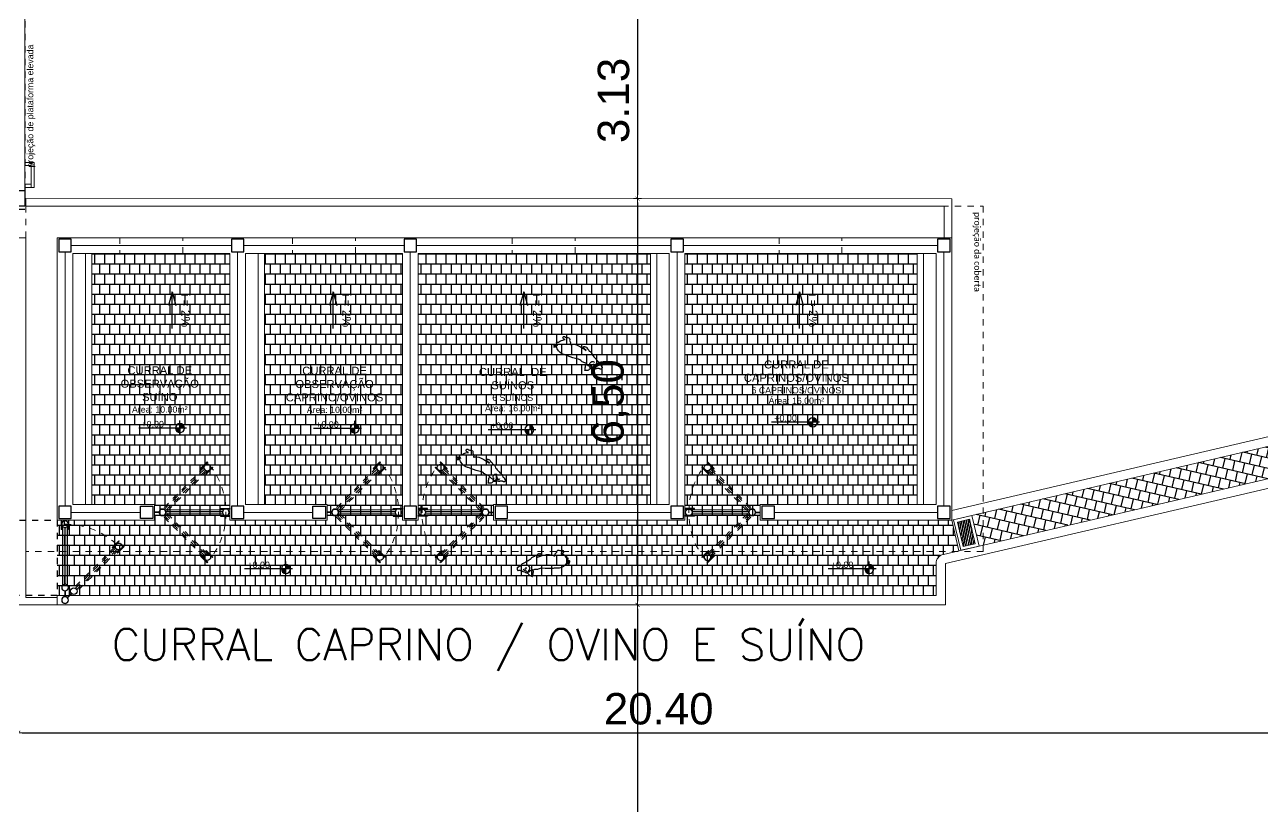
# Model space of a CAD drawing. Header units: millimetres. Extents: x 2767 to 2978, y 1319 to 1481.
# Drawn here: x 2894.56 to 2914.28, y 1413.13 to 1425.58 of the extents above; entities that cross this region are included whole.
import ezdxf

# ---------------------------------------------------------------- set-up
doc = ezdxf.new("R2010")
doc.units = ezdxf.units.MM
doc.header["$LTSCALE"] = 0.03
doc.linetypes.add('Dashed', pattern=[0.75, 0.5, -0.25])
for name, color, linetype, lineweight in [('A-COTAS', 12, 'Continuous', 9), ('A-ESQ-PORTAS', 2, 'Continuous', 18), ('A-PAREDE', 5, 'Continuous', 30), ('A-PROJEÇÃO', 251, 'Dashed', 13), ('A-VISTA01', 1, 'Continuous', 20), ('A-VISTA02', 2, 'Continuous', 15), ('A-VISTA03', 3, 'Continuous', 9), ('A-VISTA04', 4, 'Continuous', 5), ('A-VISTA06', 6, 'Continuous', 0)]:
    doc.layers.add(name, color=color, linetype=linetype, lineweight=lineweight)
for name, color, linetype in [('A-Hachuras', 8, 'Continuous'), ('A_PROJEÇÃO', 7, 'Dashed'), ('G_HACHURA', 9, 'Continuous')]:
    doc.layers.add(name, color=color, linetype=linetype)
doc.layers.add('A-TEXTO1', color=7, linetype='Continuous', true_color=0x000000)
doc.layers.add('A_lay', color=7, linetype='Continuous', true_color=0x919191)
doc.styles.add('A2 Arquitetos', font='arial.ttf')
doc.styles.add('Century Gothic', font='arial.ttf')
doc.styles.add('R-80', font='romans.shx')
doc.styles.get("Standard").update_dxf_attribs({"font": 'romans.shx'})
doc.dimstyles.new('COTA_250', dxfattribs={"dimscale": 250, "dimtxt": 0.002, "dimasz": 0.00025, "dimexe": 0.00075, "dimexo": 0.00075, "dimgap": 0.0005, "dimtad": 1, "dimzin": 4, "dimdsep": 46, "dimtxsty": 'Century Gothic', "dimblk": 'PU-Tick', "dimcen": 0.001, "dimdle": 0.00075, "dimse1": 1, "dimse2": 1, "dimclrd": 256, "dimclre": 256, "dimclrt": 256, "dimadec": 0, "dimazin": 0, "dimtfac": 1, "dimtix": 1, "dimtmove": 0, "dimatfit": 3, "dimldrblk": 'DOT', "dimfxl": 1, "dimarcsym": 0})

# ---------------------------------------------------------------- blocks, each defined once
blk = doc.blocks.new('Curbov')
at = {"layer": 'A-PAREDE'}
blk.add_lwpolyline([(208200.9303317577, 9278623.215369042), (208200.6803317577, 9278623.215369042), (208200.6803317577, 9278623.46536904), (208200.9303317577, 9278623.46536904)], close=True, dxfattribs=at)
at = {"layer": 'A-VISTA01'}
blk.add_line((208200.9303317493, 9278626.465369042), (208200.9303317494, 9278623.46536904), dxfattribs=at)
at = {"layer": 'A-VISTA03'}
for p, q in [((208201.030331749, 9278623.915369041), (208201.030331749, 9278623.51536904)), ((208200.9303317494, 9278623.86536904), (208201.030331749, 9278623.86536904)), ((208201.030331749, 9278623.56536904), (208200.9303317494, 9278623.56536904))]:
    blk.add_line(p, q, dxfattribs=at)
blk.add_lwpolyline([(208200.9303317494, 9278623.915369041), (208201.0803317497, 9278623.915369041), (208201.0803317497, 9278623.51536904), (208200.9303317494, 9278623.51536904)], dxfattribs=at)
at = {"layer": 'A_PROJEÇÃO', "color": 1, "lineweight": 30}
blk.add_lwpolyline([(208199.930331745, 9278636.763642596), (208200.9303317577, 9278636.763642596), (208200.9303317577, 9278623.163642596), (208199.930331745, 9278623.163642596)], close=True, dxfattribs=at)
at = {"layer": 'A-TEXTO1', "ltscale": 0.0005, "insert": (208201.0976636992, 9278625.927186467), "char_height": 0.1, "attachment_point": 9, "rotation": 89.99999999999999, "style": 'A2 Arquitetos'}
blk.add_mtext_dynamic_manual_height_columns('\\pxql;projeção de plataforma elevada', width=2.094198884577752, gutter_width=30.31471099704504, heights=[0], dxfattribs=at)
blk = doc.blocks.new('Porteira_Curral_1')
at = {"layer": 'A-PAREDE', "linetype": 'Continuous', "lineweight": 25}
for p, q in [((207868.2992809821, 9278518.253432574), (207868.2219359218, 9278518.253432574)), ((207868.2992809819, 9278518.243432574), (207868.221935922, 9278518.243432574))]:
    blk.add_line(p, q, dxfattribs=at)
for centre in [(207868.3520446059, 9278518.248432573), (207869.3610446058, 9278518.248432573)]:
    blk.add_circle(centre, 0.053, dxfattribs=at)
at = {"layer": 'A-VISTA02'}
for p, q in [((207869.3242018314, 9278518.286532573), (207868.3888873801, 9278518.286532573)), ((207869.3242018332, 9278518.21033257), (207868.3888873783, 9278518.21033257))]:
    blk.add_line(p, q, dxfattribs=at)
at = {"layer": 'A-VISTA03', "linetype": 'Continuous', "lineweight": 25}
for points in [[(207869.2740446058, 9278518.311432572), (207869.4240446058, 9278518.311432572), (207869.4240446058, 9278518.301432572), (207869.2740446058, 9278518.301432572)], [(207869.2740446058, 9278518.185432574), (207869.4240446058, 9278518.185432574), (207869.4240446058, 9278518.195432574), (207869.2740446058, 9278518.195432574)]]:
    blk.add_lwpolyline(points, close=True, dxfattribs=at)
at = {"layer": 'A-VISTA04'}
for p, q in [((207868.4028776664, 9278518.263432572), (207869.3102115454, 9278518.263432572)), ((207868.4028776659, 9278518.233432572), (207869.310211546, 9278518.233432572))]:
    blk.add_line(p, q, dxfattribs=at)
blk = doc.blocks.new('Porco')
for points in [[(207874.9129405613, 9278516.615407707), (207874.9070570752, 9278516.610788347, -0.1404085003833558), (207874.8957104376, 9278516.606169015, 0.001474747497748187), (207874.8805815261, 9278516.60448925, -0.05682439141861711), (207874.8574679624, 9278516.60448925, -0.08909980481620788), (207874.8448605976, 9278516.608268714, 0.2242690978537262), (207874.829731686, 9278516.608688647, -0.204477471485815), (207874.7881272714, 9278516.608268714, 0.1917081031572349), (207874.7591302678, 9278516.608688647, -0.2844125209692809), (207874.7482038265, 9278516.610788347, 0.01410224839128568), (207874.7255105053, 9278516.630525561, 0.2178765055573552), (207874.696933744, 9278516.638084488, -0.09342896013143984), (207874.6704581949, 9278516.638504423, 0.6963617480137325), (207874.6667388997, 9278516.632524503, -0.2045770960694859), (207874.6704581949, 9278516.618347274, 0.0423054823570583), (207874.6691974677, 9278516.598190125, 0.1923390760606013), (207874.676341681, 9278516.581392506, -0.3453088765923371), (207874.6771821658, 9278516.574253513, 0.2441238172037326), (207874.676341681, 9278516.562075254, 0.1148475672558081), (207874.6956730168, 9278516.536038943), (207874.6897895768, 9278516.529739818, -0.1319169325010158), (207874.6661988778, 9278516.515041925, 0.07646040318854756), (207874.6128275371, 9278516.489425547, 0.04310116116668715), (207874.5871924728, 9278516.468428502, -0.1492057357939823), (207874.5627666832, 9278516.455830308, 0.05752294797243095), (207874.389655529, 9278516.403250296, -0.03483756164989849), (207874.3350579472, 9278516.383927738, 0.2151683464804266), (207874.2258627836, 9278516.292998068, 0.09332197971318212), (207874.2190380744, 9278516.267992394, -0.3543559182452825), (207874.2127143826, 9278516.261358099, 0.07298586507662062), (207874.1872801495, 9278516.25420995, 0.3971274289118584), (207874.1753578052, 9278516.225617252, 0.5037682919825398), (207874.1968179696, 9278516.219528068, 0.7929540243429706), (207874.1756227677, 9278516.266123557, 0.9029193397575687), (207874.1761526466, 9278516.260563869, -0.5027366924588245), (207874.1949634166, 9278516.234883409, -0.8244466879683137), (207874.1851605878, 9278516.2359424, -0.2913791765442776), (207874.1880749448, 9278516.241502088, -0.3458509514206957), (207874.2180939006, 9278516.237117818, -0.3537020727858073), (207874.2188588201, 9278516.227563044, 0.2315793269715223), (207874.2161815325, 9278516.209217865, -0.1841701195758377), (207874.2154166129, 9278516.19507677, 0.4465654207659904), (207874.2203887054, 9278516.183993232, 0.2129830505272739), (207874.2341576267, 9278516.185521996, -0.3033127644323276), (207874.2471615824, 9278516.1847576, 0.09397962638988062), (207874.3134463756, 9278516.151892778, 0.04920777590604555), (207874.3521196973, 9278516.14507307), (207874.3407451665, 9278516.142799808, 0.3486392228040651), (207874.3157213094, 9278516.113247663, 0.2403834271740303), (207874.3248209064, 9278516.093925105), (207874.3418826564, 9278516.093925105), (207874.3589443604, 9278516.106427955, -0.1663733440065142), (207874.3771435543, 9278516.112111045, 0.06695420149715567), (207874.4089921667, 9278516.115520924, 0.4442851232592056), (207874.424916473, 9278516.14507307, -0.254623063448637), (207874.4283288046, 9278516.166668862, 0.2718756111047048), (207874.4340160699, 9278516.212133685, -0.874567980183972), (207874.4453905546, 9278516.21895342), (207874.460177417, 9278516.2178168, 0.1544399764543733), (207874.5670976928, 9278516.242822474, 0.0101868134930887), (207874.687667341, 9278516.31783944), (207874.6489940655, 9278516.287150677, 0.344926935793816), (207874.6421693562, 9278516.25873515, 0.511087056942741), (207874.6592311063, 9278516.255325297, -0.2392089736964047), (207874.6751553664, 9278516.25987177, 0.4037843399694271), (207874.6979043819, 9278516.274647854, -0.2250730703424045), (207874.7195159074, 9278516.301926764, 0.1953063833071577), (207874.7286155043, 9278516.312156351, -0.1998776426449045), (207874.7502270759, 9278516.33602538, 0.2295809367297672), (207874.7786633107, 9278516.371260641, -0.1320508362341699), (207874.7968625046, 9278516.405359257, 0.01181355318620371), (207874.8537349741, 9278516.469010046, -0.08562155755323153), (207874.8742091018, 9278516.486059368, 0.2231467289682685), (207874.8924082958, 9278516.512201631, -0.1186061108332841), (207874.8958206273, 9278516.520157984, 0.1309939712812248), (207874.9026453366, 9278516.537207305, -0.3317543939109132), (207874.9096791758, 9278516.544594338, 0.3570423436009158), (207874.9242489321, 9278516.561351057, -0.2205287705165105), (207874.9283724254, 9278516.569592042, -0.5425923443361179), (207874.9308465307, 9278516.568767952, 0.6343511679736008), (207874.935244945, 9278516.567943862, 0.1498359944065943), (207874.9399182344, 9278516.581678862, 0.1038007859180188), (207874.9363445371, 9278516.601731969, 0.151302468081313), (207874.9267230373, 9278516.613544066, 0.09140127786821904), (207874.9190258006, 9278516.616840454, 0.2307516052887116), (207874.9129405613, 9278516.615407707, 0.6745982223573664)], [(207874.6956730168, 9278516.536038943), (207874.7046792983, 9278516.54558666, -0.1028593190493495), (207874.7266693416, 9278516.560941974, 0.1973186453844623), (207874.7409761179, 9278516.575503085, 0.03819792078360085), (207874.7454800655, 9278516.589534672, -8.499224884543574)], [(207874.8445856765, 9278516.566108761), (207874.8394902544, 9278516.576292226, 0.3333351135948859), (207874.8274464709, 9278516.582309706, -0.1085494077198759), (207874.7889991073, 9278516.58369835, -0.1257476457839234), (207874.7704702663, 9278516.593881812, 0.174146759490258), (207874.7533311068, 9278516.601287937), (207874.7519414253, 9278516.593881812, 0.1325206437494093), (207874.7542575304, 9278516.564257238, -0.2416328854352332), (207874.7524046371, 9278516.550370725, 0.4008805526142293), (207874.7598161643, 9278516.503156563, 0.1472726183292755), (207874.7917784704, 9278516.491121601, 0.2250354065568126), (207874.8070647365, 9278516.497139083, -0.1397092992535071), (207874.8186453083, 9278516.504082352, -0.13199651167885)], [(207874.8237407303, 9278516.554073801), (207874.8195717319, 9278516.559165519, 0.5395108072137796), (207874.8107705232, 9278516.558239756, 0.1688225459501951), (207874.8098440996, 9278516.551759368, -0.5068850006882355), (207874.8042854196, 9278516.545741888, 0.9716790956451168), (207874.803358996, 9278516.5392615, -0.3928456056530601), (207874.8107705232, 9278516.529540943, 1.102271802626647)], [(207874.2188588201, 9278516.227563044), (207874.2219885312, 9278516.231693834, 0.1077896719206167), (207874.2265293623, 9278516.24150074, -0.5900001207515165)]]:
    blk.add_lwpolyline(points, format="xyb")
blk = doc.blocks.new('A$C3BBF43EE')
at = {"layer": 'A-PROJEÇÃO', "linetype": 'Continuous', "lineweight": 25}
for p, q in [((0.1500000286614522, 0.1260000169277191), (2.86672729998827e-08, 0.1260000169277191)), ((2.86672729998827e-08, 0.1260000169277191), (2.86672729998827e-08, 0.1160000171512365)), ((2.86672729998827e-08, 0.1160000171512365), (0.1500000286614522, 0.1160000171512365)), ((2.86672729998827e-08, 1.862645149230957e-08), (2.86672729998827e-08, 0.01000001840293407)), ((2.86672729998827e-08, 0.01000001840293407), (0.1500000286614522, 0.01000001840293407)), ((0.1500000286614522, 1.862645149230957e-08), (2.86672729998827e-08, 1.862645149230957e-08)), ((0.1500000286614522, 0.1160000171512365), (0.1500000286614522, 0.1260000169277191)), ((0.1500000286614522, 0.01000001840293407), (0.1500000286614522, 1.862645149230957e-08))]:
    blk.add_line(p, q, dxfattribs=at)
at = {"layer": 'A-PROJEÇÃO'}
for p, q in [((0.09984280308708549, 0.101100018247962), (1.035157254431397, 0.101100018247962)), ((0.099842801282648, 0.02490001544356346), (1.035157256177627, 0.02490001544356346)), ((1.021166968072066, 0.0780000165104866), (0.1138330890680663, 0.0780000165104866)), ((1.021166968595935, 0.04800001718103886), (0.1138330884859897, 0.04800001718103886))]:
    blk.add_line(p, q, dxfattribs=at)
at = {"layer": 'A-PROJEÇÃO', "linetype": 'Continuous', "lineweight": 25}
for centre in [(0.06300002869102173, 0.0630000177770853), (1.072000028652837, 0.0630000177770853)]:
    blk.add_circle(centre, 0.053, dxfattribs=at)
blk = doc.blocks.new('A$C3E5A4E6E')
at = {"layer": 'A-PROJEÇÃO', "linetype": 'Continuous', "lineweight": 25}
for p, q in [((0.05800144956447184, 1.124763667583466), (0.05800144956447184, 1.21956592798233)), ((0.06800144934095442, 1.124763667583466), (0.06800144934095442, 1.21956592798233)), ((1.451233401894569e-06, 0.1500000432133675), (1.451233401894569e-06, 4.284083843231201e-08)), ((0.01000145100988448, 0.1500000432133675), (1.451233401894569e-06, 0.1500000432133675)), ((1.451233401894569e-06, 4.284083843231201e-08), (0.01000145100988448, 4.284083843231201e-08)), ((0.01000145100988448, 4.284083843231201e-08), (0.01000145100988448, 0.1500000432133675)), ((0.1160014497581869, 4.284083843231201e-08), (0.1160014497581869, 0.1500000432133675)), ((0.1160014497581869, 0.1500000432133675), (0.1260014495346695, 0.1500000432133675)), ((0.1260014495346695, 4.284083843231201e-08), (0.1160014497581869, 4.284083843231201e-08)), ((0.1260014495346695, 0.1500000432133675), (0.1260014495346695, 4.284083843231201e-08))]:
    blk.add_line(p, q, dxfattribs=at)
at = {"layer": 'A-PROJEÇÃO'}
for p, q in [((0.02490144991315901, 0.09984281845390797), (0.02490144991315901, 1.035157268866897)), ((0.04800145165063441, 1.021166982129216), (0.04800145165063441, 0.1138331033289433)), ((0.07800145098008215, 1.021166983991861), (0.07800145098008215, 0.1138331033289433)), ((0.1011014527175575, 0.09984281659126282), (0.1011014527175575, 1.035157270729542))]:
    blk.add_line(p, q, dxfattribs=at)
blk.add_circle((0.0630014503840357, 1.272000042721629), 0.053, dxfattribs=at)
at = {"layer": 'A-PROJEÇÃO', "linetype": 'Continuous', "lineweight": 25}
for centre in [(0.0630014503840357, 1.072000043466687), (0.0630014503840357, 0.0630000438541174)]:
    blk.add_circle(centre, 0.053, dxfattribs=at)
blk = doc.blocks.new('Curral_Suino_Caprino')
at = {"layer": 'A-TEXTO1'}
h = blk.add_hatch(color=256, dxfattribs=at)
h.dxf.hatch_style = 1
h.paths.add_polyline_path([(207858.938429064, 9278549.767590811), (207858.938429064, 9278549.839452725), (207859.0102910214, 9278549.839452725, -0.4142135075525849)])
h.paths.add_polyline_path([(207858.938429064, 9278549.839452725), (207858.8665671515, 9278549.839452725, -0.4142136171936075), (207858.938429064, 9278549.911314638)])
h = blk.add_hatch(color=256, dxfattribs=at)
h.dxf.hatch_style = 1
h.paths.add_polyline_path([(207863.4533208959, 9278549.648645336), (207863.4533208959, 9278549.72050725), (207863.5251828532, 9278549.72050725, -0.4142135075525849)])
h.paths.add_polyline_path([(207863.4533208959, 9278549.72050725), (207863.3814589833, 9278549.72050725, -0.4142136171936075), (207863.4533208959, 9278549.792369163)])
h = blk.add_hatch(color=256, dxfattribs=at)
h.dxf.hatch_style = 1
h.paths.add_polyline_path([(207866.2348847098, 9278549.668295657), (207866.2348847098, 9278549.74015757), (207866.3067466671, 9278549.74015757, -0.4142135075525849)])
h.paths.add_polyline_path([(207866.2348847098, 9278549.74015757), (207866.1630227973, 9278549.74015757, -0.4142136171936075), (207866.2348847098, 9278549.812019484)])
h = blk.add_hatch(color=256, dxfattribs=at)
h.dxf.hatch_style = 1
h.paths.add_polyline_path([(207869.0191445306, 9278549.673794098), (207869.0191445306, 9278549.745656012), (207869.0910064879, 9278549.745656012, -0.4142135075525849)])
h.paths.add_polyline_path([(207869.0191445306, 9278549.745656012), (207868.9472826181, 9278549.745656012, -0.4142136171936075), (207869.0191445306, 9278549.817517925)])
h = blk.add_hatch(color=256, dxfattribs=at)
h.dxf.hatch_style = 1
h.paths.add_polyline_path([(207858.0374242431, 9278547.432683412), (207858.0374242431, 9278547.504545325), (207858.1092862012, 9278547.504545325, -0.4142135075525849)])
h.paths.add_polyline_path([(207858.0374242431, 9278547.504545325), (207857.9655623315, 9278547.504545325, -0.4142136171936075), (207858.0374242431, 9278547.576407239)])
h = blk.add_hatch(color=256, dxfattribs=at)
h.dxf.hatch_style = 1
h.paths.add_polyline_path([(207867.3313307888, 9278547.432683412), (207867.3313307888, 9278547.504545325), (207867.4031927469, 9278547.504545325, -0.4142135075525849)])
h.paths.add_polyline_path([(207867.3313307888, 9278547.504545325), (207867.2594688772, 9278547.504545325, -0.4142136171936075), (207867.3313307888, 9278547.576407239)])
at = {"layer": 'A-VISTA06'}
h = blk.add_hatch(dxfattribs=at)
h.set_pattern_fill('ANSI32', color=256, scale=0.1, angle=58.13424237606752)
h.set_pattern_definition([(103.1342423760675, (2113833.200894389, 195495.5384010766), (-0.03651901263597043, -0.00852125085265258), []), (103.1342423760675, (2113833.210226976, 195495.5534144975), (-0.03651901263597043, -0.00852125085265258), [])])
h.paths.add_polyline_path([(207856.6347942156, 9278548.24925328), (207856.4400261482, 9278548.294699952), (207856.3491413654, 9278547.9052005), (207856.5439094328, 9278547.859753828)])
at = {"layer": 'A_lay', "true_color": 0xa1a1a1}
h = blk.add_hatch(dxfattribs=at)
h.set_pattern_fill('AR-B88', color=253, scale=0.02)
h.set_pattern_definition([(0, (0, 0), (0, 0.16), []), (90, (0, 0), (-0.07999999999999999, 0.16), [0.16, -0.16])])
edge = h.paths.add_edge_path()
edge.add_line((207860.9740446061, 9278548.529770948), (207860.9740446061, 9278548.27976663))
edge.add_line((207860.9740446061, 9278548.27976663), (207861.2240446061, 9278548.279770948))
edge.add_line((207861.2240446061, 9278548.279770948), (207864.024044606, 9278548.279770948))
edge.add_line((207864.024044606, 9278548.279770948), (207864.024044606, 9278548.529770948))
edge.add_line((207864.024044606, 9278548.529770948), (207861.524044606, 9278548.529770948))
edge.add_line((207861.5240446061, 9278548.529770948), (207861.5240446061, 9278552.529770948))
edge.add_line((207861.524044606, 9278552.529770948), (207865.224044606, 9278552.529770948))
edge.add_line((207865.2240446059, 9278552.529770948), (207865.2240446059, 9278548.529770948))
edge.add_line((207865.2240446061, 9278548.529770948), (207865.2240446061, 9278548.27976663))
edge.add_line((207865.2240446061, 9278548.27976663), (207865.4740446061, 9278548.27976663))
edge.add_line((207865.4740446061, 9278548.27976663), (207865.4740446061, 9278548.52976663))
edge.add_line((207865.4740446061, 9278548.52976663), (207865.4740446061, 9278552.529770948))
edge.add_line((207865.4740446059, 9278552.529770948), (207867.6740446059, 9278552.529770948))
edge.add_line((207867.6740446059, 9278552.529770948), (207867.6740446059, 9278548.529770948))
edge.add_line((207867.674044606, 9278548.529770948), (207866.674044606, 9278548.529770948))
edge.add_line((207866.674044606, 9278548.529770948), (207866.674044606, 9278548.279770948))
edge.add_line((207866.674044606, 9278548.279770948), (207867.974044606, 9278548.27976663))
edge.add_line((207867.9740446061, 9278548.27976663), (207868.2240446061, 9278548.27976663))
edge.add_line((207868.2240446061, 9278548.27976663), (207868.2240446061, 9278548.52976663))
edge.add_line((207868.2240446061, 9278548.52976663), (207868.2240446061, 9278552.529770948))
edge.add_line((207868.2240446059, 9278552.529770948), (207870.424044606, 9278552.529770948))
edge.add_line((207870.4240446059, 9278552.529770948), (207870.4240446059, 9278548.529770948))
edge.add_line((207870.424044606, 9278548.529770948), (207869.424044606, 9278548.529770948))
edge.add_line((207869.424044606, 9278548.529770948), (207869.424044606, 9278548.279770948))
edge.add_line((207869.424044606, 9278548.279770948), (207870.724044606, 9278548.27976663))
edge.add_line((207870.7240446061, 9278548.27976663), (207870.7860446071, 9278548.27976663))
edge.add_line((207870.7860446071, 9278548.27976663), (207870.9740446061, 9278548.27976663))
edge.add_line((207870.9740446061, 9278548.27976663), (207870.9740446061, 9278548.129766628))
edge.add_line((207870.9740446061, 9278548.129766628), (207870.9740446061, 9278547.244609402))
edge.add_line((207870.9740446061, 9278547.244609402), (207870.9740446061, 9278547.079770949))
edge.add_line((207870.9740446061, 9278547.079770949), (207870.8440446054, 9278547.079770949))
edge.add_line((207870.8440446055, 9278547.079770949), (207856.9740446061, 9278547.07977095))
edge.add_line((207856.9740446061, 9278547.07977095), (207856.9740446061, 9278547.588976668))
edge.add_arc((207856.824044607, 9278547.588976668), 0.1499999990337528, 719.9999999997278, 796.8657577572518)
edge.add_line((207856.8581296098, 9278547.735052718), (207856.6104464325, 9278547.792846462))
edge.add_line((207856.6104464325, 9278547.792846462), (207856.7240631098, 9278548.27976663))
edge.add_line((207856.7240631098, 9278548.27976663), (207856.974044606, 9278548.279770948))
edge.add_line((207856.9740446061, 9278548.279770948), (207859.774044606, 9278548.279770948))
edge.add_line((207859.774044606, 9278548.279770948), (207859.774044606, 9278548.529770948))
edge.add_line((207859.774044606, 9278548.529770948), (207857.274044606, 9278548.529770948))
edge.add_line((207857.2740446061, 9278548.529770948), (207857.2740446061, 9278552.529770948))
edge.add_line((207857.274044606, 9278552.529770948), (207860.974044606, 9278552.529770948))
edge.add_line((207860.9740446059, 9278552.529770948), (207860.9740446059, 9278548.529770948))
h = blk.add_hatch(dxfattribs=at)
h.set_pattern_fill('AR-B88', color=253, scale=0.02, angle=13)
h.set_pattern_definition([(13, (207849.194050578, 9278514.813470237), (-0.0359921686950184, 0.1558992103656376), []), (103, (207849.194050578, 9278514.813470237), (-0.1139417738778372, 0.1379031260181284), [0.16, -0.16])])
h.paths.add_polyline_path([(207856.4026957992, 9278548.354753638), (207856.289689945, 9278547.867690941), (207849.1235959711, 9278549.539808556), (207849.1005362104, 9278549.539808556), (207849.1005362104, 9278550.039770944), (207849.1813183924, 9278550.039770944)])
at = {"layer": 'A-PAREDE'}
for p, q in [((207870.8440446055, 9278547.155003006), (207870.8440446055, 9278547.060200743)), ((207870.8540446053, 9278547.155003006), (207870.8540446053, 9278547.060200743))]:
    blk.add_line(p, q, dxfattribs=at)
for points in [[(207856.9490446059, 9278552.554770948), (207856.749044606, 9278552.554770948), (207856.749044606, 9278552.754770948), (207856.9490446059, 9278552.754770948)], [(207861.1990446059, 9278552.554770948), (207860.999044606, 9278552.554770948), (207860.999044606, 9278552.754770948), (207861.1990446059, 9278552.754770948)], [(207865.4490446059, 9278552.554770948), (207865.249044606, 9278552.554770948), (207865.249044606, 9278552.754770948), (207865.4490446059, 9278552.754770948)], [(207868.1990446059, 9278552.554770948), (207867.999044606, 9278552.554770948), (207867.999044606, 9278552.754770948), (207868.1990446059, 9278552.754770948)], [(207870.9490446059, 9278552.554770948), (207870.749044606, 9278552.554770948), (207870.749044606, 9278552.754770948), (207870.9490446059, 9278552.754770948)], [(207856.949044606, 9278548.304770948), (207856.7490446061, 9278548.304770948), (207856.7490446061, 9278548.504770948), (207856.949044606, 9278548.504770948)], [(207859.749044606, 9278548.304770948), (207859.549044606, 9278548.304770948), (207859.549044606, 9278548.504770948), (207859.749044606, 9278548.504770948)], [(207861.199044606, 9278548.304770948), (207860.9990446061, 9278548.304770948), (207860.9990446061, 9278548.504770948), (207861.199044606, 9278548.504770948)], [(207863.999044606, 9278548.304770948), (207863.799044606, 9278548.304770948), (207863.799044606, 9278548.504770948), (207863.999044606, 9278548.504770948)], [(207865.449044606, 9278548.304770948), (207865.2490446061, 9278548.304770948), (207865.2490446061, 9278548.504770948), (207865.449044606, 9278548.504770948)], [(207866.699044606, 9278548.304770948), (207866.8990446061, 9278548.304770948), (207866.8990446061, 9278548.504770948), (207866.699044606, 9278548.504770948)], [(207868.199044606, 9278548.304770948), (207867.9990446061, 9278548.304770948), (207867.9990446061, 9278548.504770948), (207868.199044606, 9278548.504770948)], [(207869.449044606, 9278548.304770948), (207869.6490446061, 9278548.304770948), (207869.6490446061, 9278548.504770948), (207869.449044606, 9278548.504770948)], [(207870.949044606, 9278548.304770948), (207870.7490446061, 9278548.304770948), (207870.7490446061, 9278548.504770948), (207870.949044606, 9278548.504770948)]]:
    blk.add_lwpolyline(points, close=True, dxfattribs=at)
for centre in [(207870.8490446063, 9278548.21676663), (207870.8490446063, 9278547.20776663), (207870.8490446063, 9278547.007766629)]:
    blk.add_circle(centre, 0.053, dxfattribs=at)
at = {"layer": 'A-PROJEÇÃO'}
for points in [[(207856.2240631098, 9278547.77976663), (207871.4740446061, 9278547.77976663), (207871.4740446059, 9278553.279770948), (207856.2240631097, 9278553.279770948)], [(207858.4740446059, 9278552.529770948), (207858.4740446059, 9278552.779770948), (207859.4740446059, 9278552.779770948), (207859.4740446059, 9278552.529770948)], [(207862.7240446059, 9278552.529770948), (207862.7240446059, 9278552.779770948), (207863.7240446059, 9278552.779770948), (207863.7240446059, 9278552.529770948)], [(207866.2240446059, 9278552.529770948), (207866.2240446059, 9278552.779770948), (207867.2240446059, 9278552.779770948), (207867.2240446059, 9278552.529770948)], [(207868.9740446059, 9278552.529770948), (207868.9740446059, 9278552.779770948), (207869.9740446059, 9278552.779770948), (207869.9740446059, 9278552.529770948)]]:
    blk.add_lwpolyline(points, close=True, dxfattribs=at)
for centre, radius, start, end in [((207859.7447919537, 9278548.423816284), 1.1664081480534, 359.0644219710626, 38.86471514873821), ((207863.9947919537, 9278548.423816284), 1.1664081480534, 359.0644219710626, 38.86471514873821), ((207866.7032972586, 9278548.423816284), 1.1664081480534, 141.1352848512618, 180.9355780289373), ((207869.4532972584, 9278548.423816284), 1.1664081480534, 141.1352848512618, 180.9355780289373), ((207859.7447919303, 9278548.385725617), 1.166408172174793, 321.1352852543647, 0.935577708733236), ((207863.9947919303, 9278548.385725617), 1.166408172174793, 321.1352852543647, 0.935577708733236), ((207866.7032972818, 9278548.385725617), 1.166408172174793, 179.0644222912668, 218.8647147456353), ((207869.4532972817, 9278548.385725617), 1.166408172174793, 179.0644222912668, 218.8647147456353), ((207870.8490446068, 9278547.007766629), 1.208999998692445, 90.0000000200103, 135.000000058956)]:
    blk.add_arc(centre, radius, start, end, dxfattribs=at)
at = {"layer": 'A-TEXTO1'}
for p, q in [((207859.1495215193, 9278551.918396816), (207859.090484497, 9278551.698067656)), ((207859.1495215193, 9278551.918396816), (207859.2085585379, 9278551.698067656)), ((207859.1495215194, 9278551.33398214), (207859.1495215193, 9278551.918396816)), ((207863.542941454, 9278551.918396816), (207863.4839044317, 9278551.698067656)), ((207863.542941454, 9278551.918396816), (207863.6019784725, 9278551.698067656)), ((207863.5429414541, 9278551.33398214), (207863.542941454, 9278551.918396816)), ((207866.5796182583, 9278551.918396816), (207866.520581236, 9278551.698067656)), ((207866.5796182583, 9278551.918396816), (207866.6386552768, 9278551.698067656)), ((207866.5796182584, 9278551.33398214), (207866.5796182583, 9278551.918396816)), ((207869.1439591633, 9278551.918396816), (207869.084922141, 9278551.698067656)), ((207869.1439591633, 9278551.918396816), (207869.2029961819, 9278551.698067656)), ((207869.1439591634, 9278551.33398214), (207869.1439591633, 9278551.918396816)), ((207861.9770976923, 9278550.736365221), (207861.9770976923, 9278550.509180333)), ((207858.8319794786, 9278549.839452658), (207859.5948654398, 9278549.839452658)), ((207858.938429064, 9278549.731984928), (207858.938429064, 9278549.959169816)), ((207866.2348847098, 9278549.632689774), (207866.2348847098, 9278549.859874662)), ((207869.0191445306, 9278549.638188215), (207869.0191445306, 9278549.865373103)), ((207863.3468713104, 9278549.720507182), (207864.1097572716, 9278549.720507182)), ((207866.1284351242, 9278549.740157504), (207866.8913210855, 9278549.740157504)), ((207868.9126949451, 9278549.745655945), (207869.6755809063, 9278549.745655945)), ((207858.0374242431, 9278547.397077529), (207858.0374242431, 9278547.624262417)), ((207867.3313307888, 9278547.397077529), (207867.3313307888, 9278547.624262417)), ((207857.9309746577, 9278547.504545258), (207858.6938606194, 9278547.504545258)), ((207867.2248812034, 9278547.504545258), (207867.987767165, 9278547.504545258))]:
    blk.add_line(p, q, dxfattribs=at)
for centre in [(207858.938429064, 9278549.839452658), (207863.4533208959, 9278549.720507182), (207866.2348847098, 9278549.740157504), (207869.0191445306, 9278549.745655945), (207858.0374242431, 9278547.504545258), (207867.3313307888, 9278547.504545258)]:
    blk.add_circle(centre, 0.07186191701812356, dxfattribs=at)
at = {"layer": 'A-VISTA01'}
for p, q in [((207856.9740446059, 9278552.779770948), (207860.9740446059, 9278552.779770948)), ((207861.2240446059, 9278552.779770948), (207865.2240446059, 9278552.779770948)), ((207865.4740446059, 9278552.779770948), (207867.9740446059, 9278552.779770948)), ((207868.2240446059, 9278552.779770948), (207870.7240446059, 9278552.779770948)), ((207856.7240446061, 9278548.52976663), (207856.7240446059, 9278552.529770948)), ((207856.9740446061, 9278548.52976663), (207856.9740446059, 9278552.529770948)), ((207856.9740446059, 9278552.529770948), (207860.9740446059, 9278552.529770948)), ((207860.9740446059, 9278552.529770948), (207860.9740446061, 9278548.529770948)), ((207860.9740446061, 9278548.529770948), (207860.9740446059, 9278552.529770948)), ((207861.2240446061, 9278548.52976663), (207861.2240446059, 9278552.529770948)), ((207861.2240446059, 9278552.529770948), (207865.2240446059, 9278552.529770948)), ((207865.2240446059, 9278552.529770948), (207865.2240446061, 9278548.529770948)), ((207865.4740446061, 9278548.52976663), (207865.4740446059, 9278552.529770948)), ((207867.9740446059, 9278552.529770948), (207865.4740446059, 9278552.529770948)), ((207867.9740446061, 9278548.529770948), (207867.9740446059, 9278552.529770948)), ((207868.2240446061, 9278548.52976663), (207868.2240446059, 9278552.529770948)), ((207868.2240446059, 9278552.529770948), (207868.2240446061, 9278548.52976663)), ((207870.7240446059, 9278552.529770948), (207868.2240446059, 9278552.529770948)), ((207870.7240446061, 9278548.529770948), (207870.7240446059, 9278552.529770948)), ((207870.9740446061, 9278548.52976663), (207870.9740446059, 9278552.529770948)), ((207870.9740446059, 9278552.529770948), (207870.9740446061, 9278548.52976663)), ((207849.1940505781, 9278550.189770944), (207856.7240446061, 9278548.431948083)), ((207849.1813183924, 9278550.039770944), (207856.7240446061, 9278548.279770948)), ((207849.1063273761, 9278549.38980861), (207856.824044606, 9278547.588976668)), ((207849.1235959711, 9278549.539808556), (207856.8581296091, 9278547.735052718)), ((207859.774044606, 9278548.529770948), (207856.9740446061, 9278548.529770948)), ((207859.774044606, 9278548.279770948), (207859.774044606, 9278548.529770948)), ((207861.2240446061, 9278548.529770948), (207864.024044606, 9278548.529770948)), ((207864.024044606, 9278548.279770948), (207864.024044606, 9278548.529770948)), ((207866.674044606, 9278548.529770948), (207867.9740446061, 9278548.529770948)), ((207866.674044606, 9278548.279770948), (207866.674044606, 9278548.529770948)), ((207869.424044606, 9278548.529770948), (207870.7240446061, 9278548.529770948)), ((207869.424044606, 9278548.279770948), (207869.424044606, 9278548.529770948)), ((207856.9740446061, 9278548.279770948), (207859.774044606, 9278548.279770948)), ((207861.2240446061, 9278548.279770948), (207864.024044606, 9278548.279770948)), ((207867.9740446061, 9278548.279770948), (207866.674044606, 9278548.279770948)), ((207870.7240446061, 9278548.279770948), (207869.424044606, 9278548.279770948)), ((207856.824044606, 9278547.588976668), (207856.824044606, 9278546.92977095)), ((207856.9740446061, 9278547.588976668), (207856.9740446061, 9278547.07977095)), ((207870.9740446061, 9278547.079770949), (207856.9740446061, 9278547.07977095)), ((207870.9740446061, 9278547.079770949), (207870.9740446061, 9278546.929770952)), ((207870.9740446061, 9278546.92977095), (207856.824044606, 9278546.92977095))]:
    blk.add_line(p, q, dxfattribs=at)
for points in [[(207856.7240446059, 9278552.529770948), (207856.7240446059, 9278552.779770948), (207856.9740446059, 9278552.779770948)], [(207861.2240446059, 9278552.779770948), (207860.9740446059, 9278552.779770948)], [(207865.2240446059, 9278552.779770948), (207865.4740446059, 9278552.779770948)], [(207868.2240446059, 9278552.779770948), (207867.9740446059, 9278552.779770948)], [(207870.9740446059, 9278552.529770948), (207870.9740446059, 9278552.779770948), (207870.7240446059, 9278552.779770948)], [(207856.7240446061, 9278548.52976663), (207856.7240446061, 9278548.27976663), (207856.9740446061, 9278548.279770948)], [(207861.2240446061, 9278548.27976663), (207860.9740446061, 9278548.27976663), (207860.9740446061, 9278548.52976663)], [(207865.2240446061, 9278548.52976663), (207865.2240446061, 9278548.27976663), (207865.4740446061, 9278548.27976663), (207865.4740446061, 9278548.52976663)], [(207868.2240446059, 9278548.52976663), (207868.2240446061, 9278548.52976663), (207868.2240446061, 9278548.27976663), (207867.9740446061, 9278548.27976663), (207867.9740446061, 9278548.279770948)], [(207870.9740446061, 9278548.52976663), (207870.9740446061, 9278548.27976663), (207870.7240446061, 9278548.27976663), (207870.7240446061, 9278548.279770948)]]:
    blk.add_lwpolyline(points, dxfattribs=at)
blk.add_arc((207856.824044606, 9278547.588976668), 0.15, 0, 76.86575764240865, dxfattribs=at)
at = {"layer": 'A-VISTA02'}
for p, q in [((207870.8109446058, 9278548.179923855), (207870.8109446058, 9278547.244609402)), ((207870.8871446086, 9278548.179923857), (207870.8871446086, 9278547.2446094))]:
    blk.add_line(p, q, dxfattribs=at)
at = {"layer": 'A-VISTA03'}
for p, q in [((207871.4740446057, 9278553.404811645), (207856.7240446059, 9278553.399770947)), ((207856.7240446059, 9278552.779770948), (207856.7240446059, 9278553.399770945)), ((207871.4740446057, 9278553.404811645), (207871.4740446059, 9278553.279770989)), ((207871.4740446059, 9278553.279770989), (207856.8440446059, 9278553.279770948)), ((207856.8440446059, 9278552.779770948), (207856.8440446059, 9278553.279770942)), ((207871.4740446059, 9278552.779770968), (207871.4740446057, 9278547.049770951)), ((207870.9740446061, 9278547.049770951), (207871.4740446057, 9278547.04977095)), ((207870.9740446061, 9278546.929770952), (207871.5940446059, 9278546.929770952))]:
    blk.add_line(p, q, dxfattribs=at)
blk.add_lwpolyline([(207871.4740445967, 9278552.779770968), (207871.5940445965, 9278552.779770968)], dxfattribs=at)
for points in [[(207870.7860446071, 9278548.129766628), (207870.7860446071, 9278548.279766629), (207870.7960446069, 9278548.279766629), (207870.7960446069, 9278548.129766628)], [(207870.9120446054, 9278548.129766628), (207870.9120446054, 9278548.279766629), (207870.9020446057, 9278548.279766629), (207870.9020446057, 9278548.129766628)]]:
    blk.add_lwpolyline(points, close=True, dxfattribs=at)
at = {"layer": 'A-VISTA04'}
for p, q in [((207870.7240446061, 9278548.279770948), (207870.7240446061, 9278548.27976663)), ((207870.8340446076, 9278547.25859969), (207870.8340446076, 9278548.165933568)), ((207870.8640446069, 9278547.25859969), (207870.8640446069, 9278548.16593357))]:
    blk.add_line(p, q, dxfattribs=at)
for points in [[(207856.8490446061, 9278548.504770948), (207856.8490446059, 9278552.554770948)], [(207856.9490446059, 9278552.654770948), (207860.999044606, 9278552.654770948)], [(207861.0990446059, 9278552.554770948), (207861.0990446061, 9278548.504770948)], [(207861.1990446059, 9278552.654770948), (207865.249044606, 9278552.654770948)], [(207865.3490446059, 9278552.554770948), (207865.3490446061, 9278548.504770948)], [(207865.4490446059, 9278552.654770948), (207867.999044606, 9278552.654770948)], [(207868.0990446061, 9278548.504770948), (207868.0990446059, 9278552.554770948)], [(207868.1990446059, 9278552.654770948), (207870.749044606, 9278552.654770948)], [(207870.8490446059, 9278552.554770948), (207870.8490446061, 9278548.504770948)], [(207859.549044606, 9278548.404770948), (207856.949044606, 9278548.404770948)], [(207861.199044606, 9278548.404770948), (207863.799044606, 9278548.404770948)], [(207867.9990446061, 9278548.404770948), (207866.8990446061, 9278548.404770948)], [(207870.7490446061, 9278548.404770948), (207869.6490446061, 9278548.404770948)]]:
    blk.add_lwpolyline(points, dxfattribs=at)
at = {"layer": 'A-VISTA06'}
for p, q in [((207857.174044606, 9278548.52976879), (207857.1740446059, 9278552.52976879)), ((207857.2740446061, 9278548.52976879), (207857.274044606, 9278552.52976879)), ((207861.424044606, 9278548.52976879), (207861.4240446059, 9278552.52976879)), ((207861.5240446061, 9278548.52976879), (207861.524044606, 9278552.52976879)), ((207867.674044606, 9278548.52976879), (207867.6740446059, 9278552.52976879)), ((207867.774044606, 9278548.52976879), (207867.7740446059, 9278552.52976879)), ((207870.424044606, 9278548.529770948), (207870.4240446059, 9278552.529770948)), ((207870.524044606, 9278548.529770948), (207870.5240446059, 9278552.529770948)), ((207856.5812312222, 9278547.799663464), (207856.6948479004, 9278548.28658363)), ((207856.610446432, 9278547.79284646), (207856.7240631098, 9278548.27976663))]:
    blk.add_line(p, q, dxfattribs=at)
for points in [[(207856.6948479004, 9278548.28658363), (207856.4026957992, 9278548.354753638), (207856.2896462746, 9278547.86750272), (207856.5818857033, 9278547.799709158)], [(207856.6347942156, 9278548.24925328), (207856.4400261482, 9278548.294699952), (207856.3491413654, 9278547.9052005), (207856.5439094328, 9278547.859753828)]]:
    blk.add_lwpolyline(points, close=True, dxfattribs=at)
at = {"layer": 'A_PROJEÇÃO'}
blk.add_lwpolyline([(207870.9740446061, 9278547.079766633), (207874.9740446061, 9278547.079766633), (207874.9740446061, 9278548.27976663), (207870.9740446061, 9278548.27976663)], close=True, dxfattribs=at)
at = {"layer": 'A-ESQ-PORTAS', "xscale": -1}
for name, p, rotation in [('A$C3BBF43EE', (207860.7046108356, 9278549.118241696), 44.9999999997278), ('A$C3BBF43EE', (207864.9546108356, 9278549.118241696), 44.9999999997278), ('Porteira_Curral_1', (-8.449955922464142, 18557066.6532045), 179.9999999997278), ('Porteira_Curral_1', (-4.199955922464142, 18557066.6532045), 179.9999999997278), ('A$C3BBF43EE', (207865.7434783766, 9278547.691300197), 224.9999999997278), ('A$C3BBF43EE', (207868.4934783765, 9278547.691300197), 224.9999999997278), ('A$C3E5A4E6E', (207869.9050559981, 9278547.862657731), 224.9999999997278)]:
    blk.add_blockref(name, p, dxfattribs=dict(at, rotation=rotation))
at = {"layer": 'A-ESQ-PORTAS'}
for name, p, rotation in [('A$C3BBF43EE', (207865.7434783766, 9278549.118241696), 314.9999999997278), ('A$C3BBF43EE', (207868.4934783765, 9278549.118241696), 314.9999999997278), ('A$C3BBF43EE', (207860.7046108356, 9278547.691300197), 134.9999999997278), ('A$C3BBF43EE', (207864.9546108356, 9278547.691300197), 134.9999999997278), ('Porteira_Curral_1', (415734.8981332891, 18557066.65320253), 179.9999999997278), ('Porteira_Curral_1', (415737.6481332891, 18557066.65320253), 179.9999999997278)]:
    blk.add_blockref(name, p, dxfattribs=dict(at, rotation=rotation))
at = {"layer": 'A-Hachuras', "rotation": 179.9999999997278}
for p in [(415737.2345256906, 18557067.30039095), (415738.7753338835, 18557065.50533741)]:
    blk.add_blockref('Porco', p, dxfattribs=at)
at = {"layer": 'A-Hachuras', "xscale": -1, "rotation": 198.1759962057058}
blk.add_blockref('Porco', (-2883950.665983878, 18029248.41871423), dxfattribs=at)
at = {"layer": 'A-TEXTO1', "ltscale": 0.0005, "style": 'A2 Arquitetos', "text_generation_flag": 2}
for p in [(207858.999146256, 9278551.887985207), (207863.3925661907, 9278551.887985207), (207866.429242995, 9278551.887985207), (207868.9935839, 9278551.887985207)]:
    blk.add_text('i = 2%%%', height=0.136, rotation=90, dxfattribs=at).set_placement(p)
for p in [(207859.5527841958, 9278549.853040243), (207864.0676760277, 9278549.734094767), (207866.8492398415, 9278549.753745088), (207869.6334996623, 9278549.75924353), (207858.6517793762, 9278547.518132843), (207867.9456859218, 9278547.518132843)]:
    blk.add_text('+0.00', height=0.102, dxfattribs=at).set_placement(p)
at = {"layer": 'A-TEXTO1', "extrusion": (0, 0, -1), "insert": (207856.3906957033, 9278551.41937468), "char_height": 0.1, "attachment_point": 9, "text_direction": (-6.123233995788507e-17, -1, 0), "style": 'R-80'}
blk.add_mtext_dynamic_manual_height_columns('\\pxql;{\\fCalibri|b0|i0|c0|p34;projeção da coberta}', width=1.769214029668547, gutter_width=22.26036407058643, heights=[0.1778532733161564], dxfattribs=at)
at = {"layer": 'A-TEXTO1', "ltscale": 0.0005, "extrusion": (0, 0, -1), "char_height": 0.1275, "style": 'A2 Arquitetos'}
for s, width, insert, attachment_point, text_direction in [('\\pxqc;CURRAL DE CAPRINOS/OVINOS\\P{\\H0.78431x;6 CAPRINOS/OVINOS}\\P{\\H0.78431x;Área: 16.00m²}', 1.462450098156696, (207859.9305886695, 9278550.824079307), 1, (-1, 0, 0)), ('\\pxqc;CURRAL  DE SUÍNOS\\P{\\H0.78431x;6 SUÍNOS}\\P{\\H0.78431x;Área: 16.00m²}', 1.143076225589029, (207864.2887922962, 9278550.705133831), 1, (-1, 0, 0)), ('\\pxqc;CURRAL DE OBSERVAÇÃO\\PCAPRINO/OVINOS\\P{\\H0.78431x;Área: 10.00m²}', 1.597590056711342, (207865.7566813179, 9278550.724784153), 3, (-1, 5.757903443164574e-11, 0)), ('\\pxqc;CURRAL DE OBSERVAÇÃO\\PSUÍNO\\P{\\H0.78431x;Área: 10.00m²}', 1.597590056711342, (207868.5409411387, 9278550.730282594), 3, (-1, 0, 0))]:
    blk.add_mtext_dynamic_manual_height_columns(s, width=width, gutter_width=30.31471099704504, heights=[0], dxfattribs=dict(at, insert=insert, attachment_point=attachment_point, text_direction=text_direction))
blk = doc.blocks.new('PU-Tick')
for p, q in [((1, 0), (-1, 0)), ((-9e-16, -1), (9e-16, 1))]:
    blk.add_line(p, q)
at = {"color": 0, "linetype": 'ByBlock', "const_width": 0.15}
blk.add_lwpolyline([(-0.5, -0.5), (0.5, 0.5)], dxfattribs=at)
blk = doc.blocks.new('*D302')
at = {"layer": 'A-COTAS', "lineweight": -2, "transparency": 16777216}
blk.add_line((-3.107886865036562, 12.39124133535961), (17.17042302503251, 12.39124133535961), dxfattribs=at)
at = {"layer": 'Defpoints', "color": 0, "transparency": 16777216}
for p in [(-3.170386865036562, 14.42804356948773), (17.23292302503251, 12.39124133535961), (17.23292302503251, 12.0559245581303)]:
    blk.add_point(p, dxfattribs=at)
at = {"layer": 'A-COTAS', "lineweight": -2, "transparency": 16777216, "xscale": 0.0625, "yscale": 0.0625, "zscale": 0.0625, "rotation": 180}
blk.add_blockref('PU-Tick', (-3.170386865036562, 12.39124133535961), dxfattribs=at)
at = {"layer": 'A-COTAS', "lineweight": -2, "transparency": 16777216, "xscale": 0.0625, "yscale": 0.0625, "zscale": 0.0625}
blk.add_blockref('PU-Tick', (17.23292302503251, 12.39124133535961), dxfattribs=at)
at = {"layer": 'A-COTAS', "transparency": 16777216, "insert": (7.031268079997972, 12.77152782922045), "char_height": 0.5, "attachment_point": 5, "style": 'Century Gothic'}
blk.add_mtext('20.40', dxfattribs=at)
blk = doc.blocks.new('_Dot')
at = {"layer": 'G_HACHURA', "color": 0, "lineweight": -2}
blk.add_line((-0.5, 0), (-1, 0), dxfattribs=at)
at = {"layer": 'G_HACHURA', "color": 0, "const_width": 0.5}
blk.add_lwpolyline([(-0.25, 0, 1), (0.25, 0, 1)], format="xyb", close=True, dxfattribs=at)
blk = doc.blocks.new('*D269')
at = {"layer": 'A-COTAS', "lineweight": -2, "transparency": 16777216}
blk.add_line((6.694619686236368, 23.96565035642426), (6.694619686236368, 20.96221701223522), dxfattribs=at)
at = {"layer": 'Defpoints', "color": 0, "transparency": 16777216}
for p in [(6.88155231776182, 24.02815035642426), (6.694619686236368, 20.89971701223522), (7.115295782619345, 20.89971701223522)]:
    blk.add_point(p, dxfattribs=at)
at = {"layer": 'A-COTAS', "lineweight": -2, "transparency": 16777216, "xscale": 0.0625, "yscale": 0.0625, "zscale": 0.0625}
for p, rotation in [((6.694619686236368, 24.02815035642426), 90), ((6.694619686236368, 20.89971701223522), 270)]:
    blk.add_blockref('PU-Tick', p, dxfattribs=dict(at, rotation=rotation))
at = {"layer": 'A-COTAS', "transparency": 16777216, "insert": (6.3141626603155, 22.46393368432974), "char_height": 0.5, "attachment_point": 5, "rotation": 90, "style": 'Century Gothic'}
blk.add_mtext('3.13', dxfattribs=at)
blk = doc.blocks.new('*D270')
at = {"layer": 'A-COTAS', "lineweight": -2, "transparency": 16777216}
blk.add_line((6.694619687218167, 20.83721701223522), (6.694619687218168, 14.4906503593561), dxfattribs=at)
at = {"layer": 'Defpoints', "color": 0, "transparency": 16777216}
for p in [(7.115295782619345, 20.89971701223522), (6.694619687218168, 14.4281503593561), (7.21797865389772, 14.4281503593561)]:
    blk.add_point(p, dxfattribs=at)
at = {"layer": 'A-COTAS', "lineweight": -2, "transparency": 16777216, "xscale": 0.0625, "yscale": 0.0625, "zscale": 0.0625}
for p, rotation in [((6.694619687218167, 20.89971701223522), 90), ((6.694619687218168, 14.4281503593561), 270)]:
    blk.add_blockref('PU-Tick', p, dxfattribs=dict(at, rotation=rotation))
at = {"layer": 'A-COTAS', "transparency": 16777216, "insert": (6.269142197450094, 17.66393368579566), "char_height": 0.5, "attachment_point": 5, "rotation": 90, "style": 'Century Gothic'}
blk.add_mtext('6,50', dxfattribs=at)
blk = doc.blocks.new('*D275')
at = {"layer": 'A-COTAS', "lineweight": -2, "transparency": 16777216}
blk.add_line((6.69461968741734, 14.36565036052207), (6.694619687417347, -15.31591826762997), dxfattribs=at)
at = {"layer": 'Defpoints', "color": 0, "transparency": 16777216}
for p in [(7.217978653847243, 14.42815036052207), (6.694619687417347, -15.37841826762997), (7.825961710557753, -15.37841826762997)]:
    blk.add_point(p, dxfattribs=at)
at = {"layer": 'A-COTAS', "lineweight": -2, "transparency": 16777216, "xscale": 0.0625, "yscale": 0.0625, "zscale": 0.0625}
for p, rotation in [((6.69461968741734, 14.42815036052207), 90), ((6.694619687417347, -15.37841826762997), 270)]:
    blk.add_blockref('PU-Tick', p, dxfattribs=dict(at, rotation=rotation))
at = {"layer": 'A-COTAS', "transparency": 16777216, "insert": (6.314333193556497, -0.4751339535539522), "char_height": 0.5, "attachment_point": 5, "rotation": 90, "style": 'Century Gothic'}
blk.add_mtext('29.81', dxfattribs=at)
blk = doc.blocks.new('arq geral tgov')
at = {"extrusion": (0.0053337421229942, 0.002979022415269329, 0.9999813381360749)}
for points, elevation in [([(62.4992493802464, 48.71004252056301), (5.464778416089308, 73.28938611651895), (-5.991617040983233, 76.80590841631783), (-14.94205968122365, 79.08811395216757), (-26.48982375324075, 78.9969198217356), (-35.0523213564284, 75.60993553871076), (-47.96456646507648, 68.41743737082744), (-67.81231197881469, 53.82307323653511), (-81.74992886635961, 44.69006932901301), (-90.94972048899191, 38.97589552088073), (-102.1209043075196, 31.24119800941324), (-109.1689024249039, 25.53258846588576), (-116.0016091655739, 19.60993056800259), (-121.5338417543558, 16.16827046098824), (-130.2138742640265, 11.74169126899539)], 0.4525197792847039), ([(62.49911096226055, 39.99882941909976), (2.69974229023084, 65.76972208390193), (-8.154923188954843, 69.10154432741928), (-15.91482336014871, 71.08018246188652), (-24.93464234878149, 71.00895182847641), (-31.61967026168847, 68.36462005497921), (-43.63132830669709, 61.67377522086938), (-63.24703149553777, 47.25003551249864), (-77.44643779834617, 37.94548694480719), (-86.55949422582572, 32.28518609388085), (-97.31950613626192, 24.8351755400312), (-104.0298857406816, 19.40002410944425), (-111.2391747613541, 13.15094096026451), (-117.5965858668289, 9.195928614981854), (-126.5794202790986, 4.614928733912872)], 0.452519779284707)]:
    blk.add_lwpolyline(points, dxfattribs=dict(at, elevation=elevation))
at = {"color": 6}
blk.add_blockref('Curbov', (-208203.9970103018, -9278602.437218685), dxfattribs=at)
at = {"layer": 'A-PAREDE', "xscale": -1, "rotation": 359.9999999998639}
blk.add_blockref('Curral_Suino_Caprino', (207868.4236357051, -9278532.501621082), dxfattribs=at)
at = {"layer": 'A-TEXTO1', "color": 12, "true_color": 0xdb0000, "insert": (11.28069339576177, 13.37925314815084), "char_height": 0.5000000000000001, "attachment_point": 9, "rotation": 359.9922037055238}
blk.add_mtext_dynamic_manual_height_columns('\\pxqc;CURRAL CAPRINO / OVINO E SUÍNO', width=13.91980290145148, gutter_width=30.31471099704504, heights=[0], dxfattribs=at)
at = {"layer": 'A-COTAS'}
for base, p1, p2, picture, middle in [((6.694619686236368, 20.89971701223522), (6.881552317761816, 24.02815035642425), (7.115295782619341, 20.89971701223521), '*D269', (6.3141626603155, 22.46393368432974)), ((6.694619687417347, -15.37841826762997), (7.21797865384724, 14.42815036052207), (7.825961710557749, -15.37841826762997), '*D275', (6.314333193556497, -0.4751339535539522))]:
    dim = blk.add_linear_dim(base=base, p1=p1, p2=p2, angle=270, dimstyle='COTA_250', dxfattribs=at)
    dim.commit()
    dim.dimension.update_dxf_attribs({"geometry": picture, "text_midpoint": middle})
dim = blk.add_linear_dim(base=(6.694619687218168, 14.4281503593561), p1=(7.115295782619341, 20.89971701223521), p2=(7.217978653897717, 14.4281503593561), angle=270, text='6,50', dimstyle='COTA_250', dxfattribs=at)
dim.commit()
dim.dimension.update_dxf_attribs({"geometry": '*D270', "text_midpoint": (6.269142197450094, 17.66393368579566)})
dim = blk.add_linear_dim(base=(17.23292302503251, 12.39124133535961), p1=(-3.170386865036562, 14.42804356948773), p2=(17.23292302503251, 12.0559245581303), dimstyle='COTA_250', dxfattribs=at)
dim.commit()
dim.dimension.update_dxf_attribs({"geometry": '*D302', "text_midpoint": (7.031268079997972, 12.77152782922045)})

msp = doc.modelspace()

# ---------------------------------------------------------------- block references
msp.add_blockref('arq geral tgov', (2897.631577867178, 1401.905756628998))

doc.saveas('drawing.dxf')
